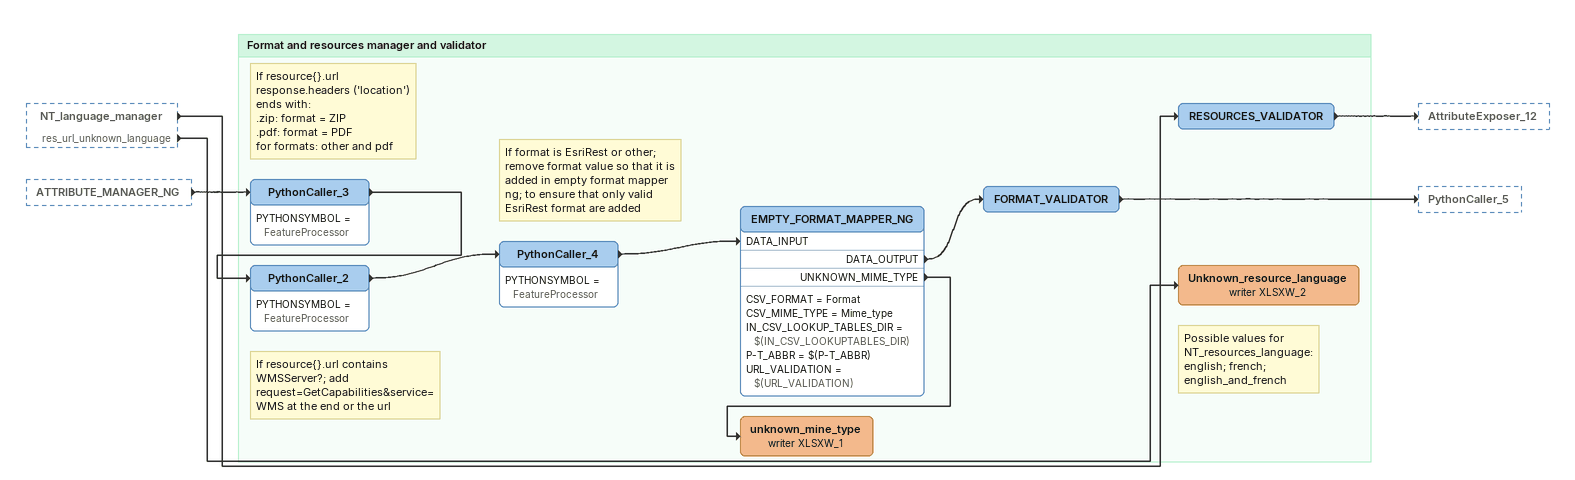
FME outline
NT_language_manager [outside]
    res_url_unknown_language -> Unknown_resource_language (writer XLSXW_2)
    -> RESOURCES_VALIDATOR
ATTRIBUTE_MANAGER_NG [outside]
    -> PythonCaller_3

Bookmark: Format and resources manager and validator
Note: If resource{}.url response.headers ('location') ends with: / .zip: format = ZIP / .pdf: format = PDF / for formats: other and pdf
PythonCaller_3
    PYTHONSYMBOL = FeatureProcessor
    -> PythonCaller_2
Note: If resource{}.url contains WMSServer?; add request=GetCapabilities&service=WMS at the end or the url
PythonCaller_2
    PYTHONSYMBOL = FeatureProcessor
    -> PythonCaller_4
Note: If format is EsriRest or other; remove format value so that it is added in empty format mapper ng; to ensure that only valid EsriRest format are added
PythonCaller_4
    PYTHONSYMBOL = FeatureProcessor
    -> EMPTY_FORMAT_MAPPER_NG [DATA_INPUT]
EMPTY_FORMAT_MAPPER_NG
    CSV_FORMAT = Format
    CSV_MIME_TYPE = Mime_type
    IN_CSV_LOOKUP_TABLES_DIR = $(IN_CSV_LOOKUPTABLES_DIR)
    P-T_ABBR = $(P-T_ABBR)
    URL_VALIDATION = $(URL_VALIDATION)
    DATA_OUTPUT -> FORMAT_VALIDATOR
    UNKNOWN_MIME_TYPE -> unknown_mine_type (writer XLSXW_1)
FORMAT_VALIDATOR
    -> PythonCaller_5
RESOURCES_VALIDATOR
    -> AttributeExposer_12
Note: Possible values for NT_resources_language: / english; french; english_and_french
Unknown_resource_language (writer XLSXW_2)
unknown_mine_type (writer XLSXW_1)
